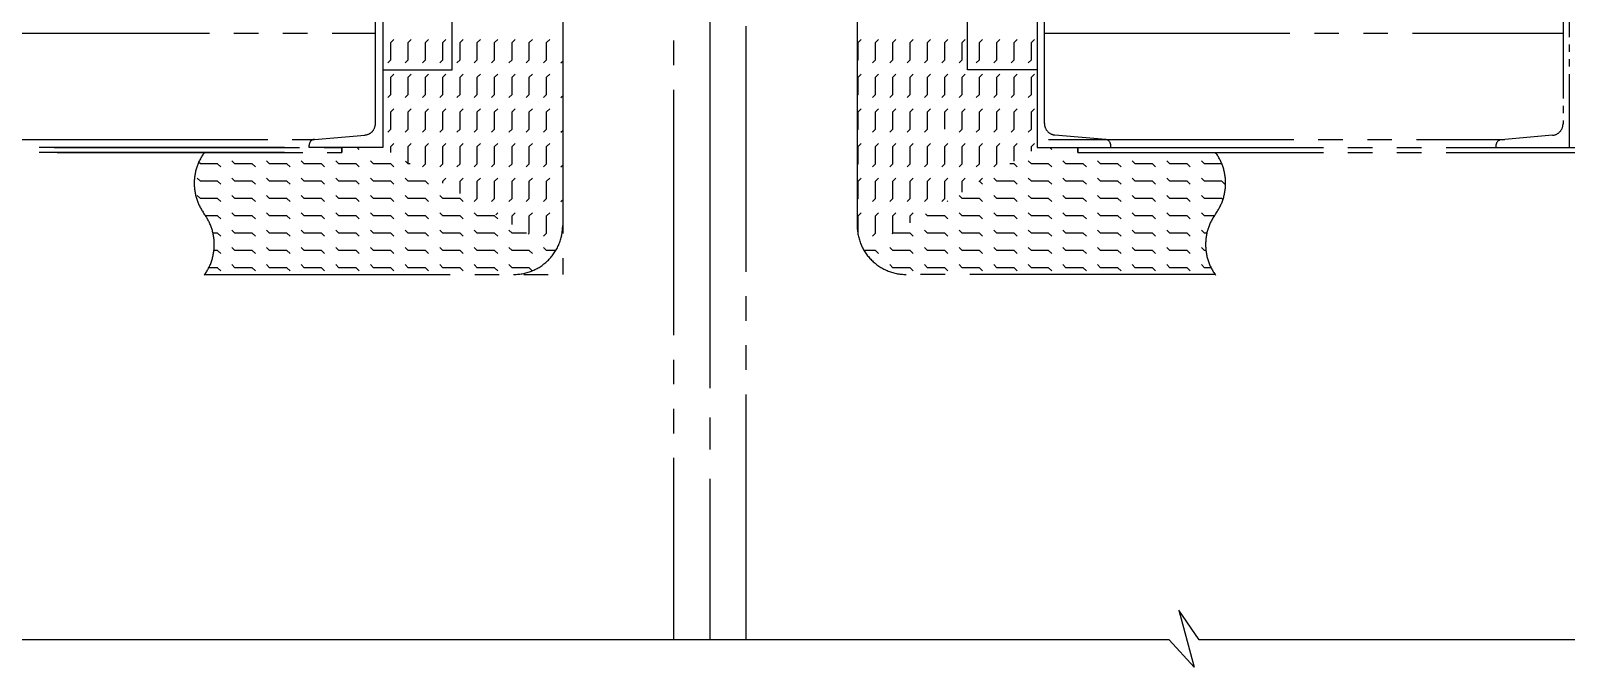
# Model space of a CAD drawing. Header units: millimetres. Extents: x 0 to 232280, y -26939 to 23794.
# Drawn here: x 185881 to 187758, y 14516 to 15294 of the extents above; entities that cross this region are included whole.
import ezdxf

# ---------------------------------------------------------------- set-up
doc = ezdxf.new("R2010")
doc.units = ezdxf.units.MM
doc.header["$LTSCALE"] = 30
doc.linetypes.add('JNK-CENTER', pattern=[34, 30, -1.5, 1, -1.5])
doc.linetypes.add('JNK-PHANTOM', pattern=[15, 10, -1, 1, -1, 1, -1])
for name, color, linetype in [('CEN-R', 1, 'JNK-CENTER'), ('Dim-W', 7, 'Continuous'), ('PHA-M', 6, 'JNK-PHANTOM')]:
    doc.layers.add(name, color=color, linetype=linetype)

# ---------------------------------------------------------------- blocks, each defined once
blk = doc.blocks.new('A$C50A46166')
at = {"layer": 'CEN-R'}
for p in [(7056, 1335.3), (7056, 1326)]:
    blk.add_line(p, (7056, -901.6), dxfattribs=at)
at = {"layer": 'Dim-W', "ltscale": 0.5}
blk.add_lwpolyline([(9932.3, -901.6), (7654.3, -901.6), (7629.1, -865.5), (7647.9, -935.1), (7617.4, -901.6), (2684.4, -901.6), (2659.2, -865.5), (2678, -935.1), (2647.5, -901.6), (-416.5, -901.6)], dxfattribs=at)
at = {"layer": 'PHA-M'}
for p, q in [((7011.6, 220.8), (7011.6, -901.6)), ((7100.5, -901.6), (7100.5, 220.8)), ((6656, -50), (6656, -300)), ((7456, -50), (7456, -300)), ((6647, -270.6), (6647, -79.4)), ((7465, -270.6), (7465, -79.4)), ((6876, -105), (6876, -455)), ((7236, -105), (7236, -395)), ((5244, -160), (6647, -160)), ((6665.8, -171.6), (6669.6, -167.9)), ((6687, -171.6), (6690.7, -167.9)), ((6708.1, -171.6), (6711.9, -167.9)), ((6729.3, -171.6), (6733.1, -167.9)), ((6750.5, -171.6), (6754.2, -167.9)), ((6771.6, -171.6), (6775.4, -167.9)), ((6792.8, -171.6), (6796.6, -167.9)), ((6814, -171.6), (6817.7, -167.9)), ((6835.1, -171.6), (6838.9, -167.9)), ((6856.3, -171.6), (6860.1, -167.9)), ((7237.3, -171.6), (7241.1, -167.9)), ((7258.5, -171.6), (7262.2, -167.9)), ((7279.6, -171.6), (7283.4, -167.9)), ((7300.8, -171.6), (7304.6, -167.9)), ((7322, -171.6), (7325.7, -167.9)), ((7343.1, -171.6), (7346.9, -167.9)), ((7364.3, -171.6), (7368.1, -167.9)), ((7385.5, -171.6), (7389.2, -167.9)), ((7406.6, -171.6), (7410.4, -167.9)), ((7427.8, -171.6), (7431.6, -167.9)), ((7449, -171.6), (7452.7, -167.9)), ((7465, -160), (8099, -160)), ((6665.8, -192.8), (6665.8, -171.6)), ((6687, -192.8), (6687, -171.6)), ((6708.1, -192.8), (6708.1, -171.6)), ((6729.3, -192.8), (6729.3, -171.6)), ((6750.5, -192.8), (6750.5, -171.6)), ((6771.6, -192.8), (6771.6, -171.6)), ((6792.8, -192.8), (6792.8, -171.6)), ((6814, -192.8), (6814, -171.6)), ((6835.1, -192.8), (6835.1, -171.6)), ((6856.3, -192.8), (6856.3, -171.6)), ((7237.3, -192.8), (7237.3, -171.6)), ((7258.5, -192.8), (7258.5, -171.6)), ((7279.6, -192.8), (7279.6, -171.6)), ((7300.8, -192.8), (7300.8, -171.6)), ((7322, -192.8), (7322, -171.6)), ((7343.1, -192.8), (7343.1, -171.6)), ((7364.3, -192.8), (7364.3, -171.6)), ((7385.5, -192.8), (7385.5, -171.6)), ((7406.6, -192.8), (7406.6, -171.6)), ((7427.8, -192.8), (7427.8, -171.6)), ((7449, -192.8), (7449, -171.6)), ((6662.1, -196.5), (6665.8, -192.8)), ((6683.2, -196.5), (6687, -192.8)), ((6704.4, -196.5), (6708.1, -192.8)), ((6725.6, -196.5), (6729.3, -192.8)), ((6746.7, -196.5), (6750.5, -192.8)), ((6767.9, -196.5), (6771.6, -192.8)), ((6789.1, -196.5), (6792.8, -192.8)), ((6810.2, -196.5), (6814, -192.8)), ((6831.4, -196.5), (6835.1, -192.8)), ((6852.6, -196.5), (6856.3, -192.8)), ((6873.7, -196.5), (6876, -194.3)), ((7236, -194.1), (7237.3, -192.8)), ((7254.7, -196.5), (7258.5, -192.8)), ((7275.9, -196.5), (7279.6, -192.8)), ((7297.1, -196.5), (7300.8, -192.8)), ((7318.2, -196.5), (7322, -192.8)), ((7339.4, -196.5), (7343.1, -192.8)), ((7360.6, -196.5), (7364.3, -192.8)), ((7381.7, -196.5), (7385.5, -192.8)), ((7402.9, -196.5), (7406.6, -192.8)), ((7424.1, -196.5), (7427.8, -192.8)), ((7445.2, -196.5), (7449, -192.8)), ((6665.8, -213.9), (6669.6, -210.2)), ((6665.8, -235.1), (6665.8, -213.9)), ((6687, -213.9), (6690.7, -210.2)), ((6687, -235.1), (6687, -213.9)), ((6708.1, -213.9), (6711.9, -210.2)), ((6708.1, -235.1), (6708.1, -213.9)), ((6729.3, -213.9), (6733.1, -210.2)), ((6729.3, -235.1), (6729.3, -213.9)), ((6750.5, -213.9), (6754.2, -210.2)), ((6750.5, -235.1), (6750.5, -213.9)), ((6771.6, -213.9), (6775.4, -210.2)), ((6771.6, -235.1), (6771.6, -213.9)), ((6792.8, -213.9), (6796.6, -210.2)), ((6792.8, -235.1), (6792.8, -213.9)), ((6814, -213.9), (6817.7, -210.2)), ((6814, -235.1), (6814, -213.9)), ((6835.1, -213.9), (6838.9, -210.2)), ((6835.1, -235.1), (6835.1, -213.9)), ((6856.3, -213.9), (6860.1, -210.2)), ((6856.3, -235.1), (6856.3, -213.9)), ((7237.3, -213.9), (7241.1, -210.2)), ((7237.3, -235.1), (7237.3, -213.9)), ((7258.5, -213.9), (7262.2, -210.2)), ((7258.5, -235.1), (7258.5, -213.9)), ((7279.6, -213.9), (7283.4, -210.2)), ((7279.6, -235.1), (7279.6, -213.9)), ((7300.8, -213.9), (7304.6, -210.2)), ((7300.8, -235.1), (7300.8, -213.9)), ((7322, -213.9), (7325.7, -210.2)), ((7322, -235.1), (7322, -213.9)), ((7343.1, -213.9), (7346.9, -210.2)), ((7343.1, -235.1), (7343.1, -213.9)), ((7364.3, -213.9), (7368.1, -210.2)), ((7364.3, -235.1), (7364.3, -213.9)), ((7385.5, -213.9), (7389.2, -210.2)), ((7385.5, -235.1), (7385.5, -213.9)), ((7406.6, -213.9), (7410.4, -210.2)), ((7406.6, -235.1), (7406.6, -213.9)), ((7427.8, -213.9), (7431.6, -210.2)), ((7427.8, -235.1), (7427.8, -213.9)), ((7449, -213.9), (7452.7, -210.2)), ((7449, -235.1), (7449, -213.9)), ((6662.1, -238.9), (6665.8, -235.1)), ((6683.2, -238.9), (6687, -235.1)), ((6704.4, -238.9), (6708.1, -235.1)), ((6725.6, -238.9), (6729.3, -235.1)), ((6746.7, -238.9), (6750.5, -235.1)), ((6767.9, -238.9), (6771.6, -235.1)), ((6789.1, -238.9), (6792.8, -235.1)), ((6810.2, -238.9), (6814, -235.1)), ((6831.4, -238.9), (6835.1, -235.1)), ((6852.6, -238.9), (6856.3, -235.1)), ((6873.7, -238.9), (6876, -236.6)), ((7236, -236.4), (7237.3, -235.1)), ((7254.7, -238.9), (7258.5, -235.1)), ((7275.9, -238.9), (7279.6, -235.1)), ((7297.1, -238.9), (7300.8, -235.1)), ((7318.2, -238.9), (7322, -235.1)), ((7339.4, -238.9), (7343.1, -235.1)), ((7360.6, -238.9), (7364.3, -235.1)), ((7381.7, -238.9), (7385.5, -235.1)), ((7402.9, -238.9), (7406.6, -235.1)), ((7424.1, -238.9), (7427.8, -235.1)), ((7445.2, -238.9), (7449, -235.1)), ((6665.8, -256.3), (6669.6, -252.5)), ((6665.8, -277.4), (6665.8, -256.3)), ((6687, -256.3), (6690.7, -252.5)), ((6687, -277.4), (6687, -256.3)), ((6708.1, -256.3), (6711.9, -252.5)), ((6708.1, -277.4), (6708.1, -256.3)), ((6729.3, -256.3), (6733.1, -252.5)), ((6729.3, -277.4), (6729.3, -256.3)), ((6750.5, -256.3), (6754.2, -252.5)), ((6750.5, -277.4), (6750.5, -256.3)), ((6771.6, -256.3), (6775.4, -252.5)), ((6771.6, -277.4), (6771.6, -256.3)), ((6792.8, -256.3), (6796.6, -252.5)), ((6792.8, -277.4), (6792.8, -256.3)), ((6814, -256.3), (6817.7, -252.5)), ((6814, -277.4), (6814, -256.3)), ((6835.1, -256.3), (6838.9, -252.5)), ((6835.1, -277.4), (6835.1, -256.3)), ((6856.3, -256.3), (6860.1, -252.5)), ((6856.3, -277.4), (6856.3, -256.3)), ((7237.3, -256.3), (7241.1, -252.5)), ((7237.3, -277.4), (7237.3, -256.3)), ((7258.5, -256.3), (7262.2, -252.5)), ((7258.5, -277.4), (7258.5, -256.3)), ((7279.6, -256.3), (7283.4, -252.5)), ((7279.6, -277.4), (7279.6, -256.3)), ((7300.8, -256.3), (7304.6, -252.5)), ((7300.8, -277.4), (7300.8, -256.3)), ((7322, -256.3), (7325.7, -252.5)), ((7322, -277.4), (7322, -256.3)), ((7343.1, -256.3), (7346.9, -252.5)), ((7343.1, -277.4), (7343.1, -256.3)), ((7364.3, -256.3), (7368.1, -252.5)), ((7364.3, -277.4), (7364.3, -256.3)), ((7385.5, -256.3), (7389.2, -252.5)), ((7385.5, -277.4), (7385.5, -256.3)), ((7406.6, -256.3), (7410.4, -252.5)), ((7406.6, -277.4), (7406.6, -256.3)), ((7427.8, -256.3), (7431.6, -252.5)), ((7427.8, -277.4), (7427.8, -256.3)), ((7449, -256.3), (7452.7, -252.5)), ((7449, -277.4), (7449, -256.3)), ((6662.1, -281.2), (6665.8, -277.4)), ((6683.2, -281.2), (6687, -277.4)), ((6704.4, -281.2), (6708.1, -277.4)), ((6725.6, -281.2), (6729.3, -277.4)), ((6746.7, -281.2), (6750.5, -277.4)), ((6767.9, -281.2), (6771.6, -277.4)), ((6789.1, -281.2), (6792.8, -277.4)), ((6810.2, -281.2), (6814, -277.4)), ((6831.4, -281.2), (6835.1, -277.4)), ((6852.6, -281.2), (6856.3, -277.4)), ((6873.7, -281.2), (6876, -278.9)), ((7236, -278.8), (7237.3, -277.4)), ((7254.7, -281.2), (7258.5, -277.4)), ((7275.9, -281.2), (7279.6, -277.4)), ((7297.1, -281.2), (7300.8, -277.4)), ((7318.2, -281.2), (7322, -277.4)), ((7360.6, -281.2), (7364.3, -277.4)), ((7381.7, -281.2), (7385.5, -277.4)), ((7402.9, -281.2), (7406.6, -277.4)), ((7424.1, -281.2), (7427.8, -277.4)), ((7445.2, -281.2), (7449, -277.4)), ((6536, -300), (3096, -300)), ((5315.3, -290), (6572.2, -290)), ((6254.2, -300), (6606, -300)), ((6566, -300), (6566, -297)), ((6656, -300), (6566, -300)), ((6572.4, -290), (6634.2, -284.6)), ((6606, -306), (6606, -300)), ((6627.2, -302.4), (6624.9, -300)), ((6665.8, -298.6), (6669.6, -294.9)), ((6665.8, -305.8), (6665.8, -298.6)), ((6687, -298.6), (6690.7, -294.9)), ((6687, -318.4), (6687, -298.6)), ((6708.1, -298.6), (6711.9, -294.9)), ((6708.1, -319.8), (6708.1, -298.6)), ((6729.3, -298.6), (6733.1, -294.9)), ((6729.3, -319.8), (6729.3, -298.6)), ((6750.5, -298.6), (6754.2, -294.9)), ((6750.5, -319.8), (6750.5, -298.6)), ((6771.6, -298.6), (6775.4, -294.9)), ((6771.6, -319.8), (6771.6, -298.6)), ((6792.8, -298.6), (6796.6, -294.9)), ((6792.8, -319.8), (6792.8, -298.6)), ((6814, -298.6), (6817.7, -294.9)), ((6814, -319.8), (6814, -298.6)), ((6835.1, -298.6), (6838.9, -294.9)), ((6835.1, -319.8), (6835.1, -298.6)), ((6856.3, -298.6), (6860.1, -294.9)), ((6856.3, -319.8), (6856.3, -298.6)), ((7237.3, -298.6), (7241.1, -294.9)), ((7237.3, -319.8), (7237.3, -298.6)), ((7258.5, -298.6), (7262.2, -294.9)), ((7258.5, -319.8), (7258.5, -298.6)), ((7279.6, -298.6), (7283.4, -294.9)), ((7279.6, -319.8), (7279.6, -298.6)), ((7300.8, -298.6), (7304.6, -294.9)), ((7300.8, -319.8), (7300.8, -298.6)), ((7322, -298.6), (7325.7, -294.9)), ((7322, -319.8), (7322, -298.6)), ((7343.1, -298.6), (7346.9, -294.9)), ((7343.1, -319.8), (7343.1, -298.6)), ((7364.3, -298.6), (7368.1, -294.9)), ((7364.3, -319.8), (7364.3, -298.6)), ((7385.5, -298.6), (7389.2, -294.9)), ((7385.5, -319.8), (7385.5, -298.6)), ((7406.6, -298.6), (7410.4, -294.9)), ((7406.6, -319.8), (7406.6, -298.6)), ((7427.8, -298.6), (7431.6, -294.9)), ((7427.8, -316.7), (7427.8, -298.6)), ((7449, -298.6), (7452.7, -294.9)), ((7449, -304.2), (7449, -298.6)), ((7456, -300), (7546, -300)), ((7469.8, -290), (8027.7, -290)), ((7473.9, -302.4), (7471.5, -300)), ((7539.6, -290), (7477.8, -284.6)), ((7506, -300), (9662, -300)), ((7506, -306), (7506, -300)), ((7546, -300), (7546, -297)), ((6536, -306), (3096, -306)), ((6258.1, -306), (6606, -306)), ((6433, -319.8), (6430.9, -317.7)), ((6475.3, -319.8), (6471.6, -316)), ((6517.6, -319.8), (6513.9, -316)), ((6560, -319.8), (6556.2, -316)), ((6602.3, -319.8), (6598.6, -316)), ((6644.6, -319.8), (6640.9, -316)), ((6687, -319.8), (6683.6, -316.4)), ((7449, -319.8), (7445.2, -316)), ((7491.3, -319.8), (7487.6, -316)), ((7506, -306), (9662, -306)), ((7533.6, -319.8), (7529.9, -316)), ((7576, -319.8), (7572.2, -316)), ((7618.3, -319.8), (7614.6, -316)), ((7660.6, -319.8), (7656.9, -316)), ((6433, -340.9), (6429.2, -337.2)), ((6454.1, -319.8), (6433, -319.8)), ((6457.9, -323.5), (6454.1, -319.8)), ((6475.3, -340.9), (6471.6, -337.2)), ((6496.5, -319.8), (6475.3, -319.8)), ((6500.2, -323.5), (6496.5, -319.8)), ((6517.6, -340.9), (6513.9, -337.2)), ((6538.8, -319.8), (6517.6, -319.8)), ((6542.6, -323.5), (6538.8, -319.8)), ((6560, -340.9), (6556.2, -337.2)), ((6581.1, -319.8), (6560, -319.8)), ((6584.9, -323.5), (6581.1, -319.8)), ((6602.3, -340.9), (6598.6, -337.2)), ((6623.5, -319.8), (6602.3, -319.8)), ((6627.2, -323.5), (6623.5, -319.8)), ((6644.6, -340.9), (6640.9, -337.2)), ((6665.8, -319.8), (6644.6, -319.8)), ((6669.6, -323.5), (6665.8, -319.8)), ((6687, -340.9), (6683.2, -337.2)), ((6689.3, -319.8), (6687, -319.8)), ((6704.4, -323.5), (6708.1, -319.8)), ((6725.6, -323.5), (6729.3, -319.8)), ((6729.3, -340.9), (6733.1, -337.2)), ((6746.7, -323.5), (6750.5, -319.8)), ((6750.5, -340.9), (6754.2, -337.2)), ((6767.9, -323.5), (6771.6, -319.8)), ((6771.6, -340.9), (6775.4, -337.2)), ((6789.1, -323.5), (6792.8, -319.8)), ((6792.8, -340.9), (6796.6, -337.2)), ((6810.2, -323.5), (6814, -319.8)), ((6814, -340.9), (6817.7, -337.2)), ((6831.4, -323.5), (6835.1, -319.8)), ((6835.1, -340.9), (6838.9, -337.2)), ((6852.6, -323.5), (6856.3, -319.8)), ((6856.3, -340.9), (6860.1, -337.2)), ((6873.7, -323.5), (6876, -321.3)), ((7236, -321.1), (7237.3, -319.8)), ((7237.3, -340.9), (7241.1, -337.2)), ((7254.7, -323.5), (7258.5, -319.8)), ((7258.5, -340.9), (7262.2, -337.2)), ((7275.9, -323.5), (7279.6, -319.8)), ((7279.6, -340.9), (7283.4, -337.2)), ((7297.1, -323.5), (7300.8, -319.8)), ((7300.8, -340.9), (7304.6, -337.2)), ((7318.2, -323.5), (7322, -319.8)), ((7322, -340.9), (7325.7, -337.2)), ((7339.4, -323.5), (7343.1, -319.8)), ((7343.1, -340.9), (7346.9, -337.2)), ((7360.6, -323.5), (7364.3, -319.8)), ((7364.3, -340.9), (7368.1, -337.2)), ((7381.7, -323.5), (7385.5, -319.8)), ((7385.5, -340.9), (7389.2, -337.2)), ((7402.9, -323.5), (7406.6, -319.8)), ((7406.6, -340.9), (7402.9, -337.2)), ((7427.8, -319.8), (7422.7, -319.8)), ((7431.6, -323.5), (7427.8, -319.8)), ((7449, -340.9), (7445.2, -337.2)), ((7470.1, -319.8), (7449, -319.8)), ((7473.9, -323.5), (7470.1, -319.8)), ((7491.3, -340.9), (7487.6, -337.2)), ((7512.5, -319.8), (7491.3, -319.8)), ((7516.2, -323.5), (7512.5, -319.8)), ((7533.6, -340.9), (7529.9, -337.2)), ((7554.8, -319.8), (7533.6, -319.8)), ((7558.6, -323.5), (7554.8, -319.8)), ((7576, -340.9), (7572.2, -337.2)), ((7597.1, -319.8), (7576, -319.8)), ((7600.9, -323.5), (7597.1, -319.8)), ((7618.3, -340.9), (7614.6, -337.2)), ((7639.5, -319.8), (7618.3, -319.8)), ((7643.2, -323.5), (7639.5, -319.8)), ((7660.6, -340.9), (7656.9, -337.2)), ((7681.8, -319.8), (7660.6, -319.8)), ((7682, -320), (7681.8, -319.8)), ((6454.1, -340.9), (6433, -340.9)), ((6457.9, -344.7), (6454.1, -340.9)), ((6496.5, -340.9), (6475.3, -340.9)), ((6500.2, -344.7), (6496.5, -340.9)), ((6538.8, -340.9), (6517.6, -340.9)), ((6542.6, -344.7), (6538.8, -340.9)), ((6581.1, -340.9), (6560, -340.9)), ((6584.9, -344.7), (6581.1, -340.9)), ((6623.5, -340.9), (6602.3, -340.9)), ((6627.2, -344.7), (6623.5, -340.9)), ((6665.8, -340.9), (6644.6, -340.9)), ((6669.6, -344.7), (6665.8, -340.9)), ((6708.1, -340.9), (6687, -340.9)), ((6711.9, -344.7), (6708.1, -340.9)), ((6729.3, -343.5), (6729.3, -340.9)), ((6750.5, -356.1), (6750.5, -340.9)), ((6771.6, -362.1), (6771.6, -340.9)), ((6792.8, -362.1), (6792.8, -340.9)), ((6814, -362.1), (6814, -340.9)), ((6835.1, -362.1), (6835.1, -340.9)), ((6856.3, -362.1), (6856.3, -340.9)), ((7237.3, -362.1), (7237.3, -340.9)), ((7258.5, -362.1), (7258.5, -340.9)), ((7279.6, -362.1), (7279.6, -340.9)), ((7300.8, -362.1), (7300.8, -340.9)), ((7322, -362.1), (7322, -340.9)), ((7343.1, -362.1), (7343.1, -340.9)), ((7364.3, -354.4), (7364.3, -340.9)), ((7385.5, -341.9), (7385.5, -340.9)), ((7389.2, -344.7), (7386.1, -341.5)), ((7427.8, -340.9), (7406.6, -340.9)), ((7431.6, -344.7), (7427.8, -340.9)), ((7470.1, -340.9), (7449, -340.9)), ((7473.9, -344.7), (7470.1, -340.9)), ((7512.5, -340.9), (7491.3, -340.9)), ((7516.2, -344.7), (7512.5, -340.9)), ((7554.8, -340.9), (7533.6, -340.9)), ((7558.6, -344.7), (7554.8, -340.9)), ((7597.1, -340.9), (7576, -340.9)), ((7600.9, -344.7), (7597.1, -340.9)), ((7639.5, -340.9), (7618.3, -340.9)), ((7643.2, -344.7), (7639.5, -340.9)), ((7681.8, -340.9), (7660.6, -340.9)), ((7685.6, -344.7), (7681.8, -340.9)), ((6433, -362.1), (6429.2, -358.4)), ((6454.1, -362.1), (6433, -362.1)), ((6457.9, -365.9), (6454.1, -362.1)), ((6475.3, -362.1), (6471.6, -358.4)), ((6496.5, -362.1), (6475.3, -362.1)), ((6500.2, -365.9), (6496.5, -362.1)), ((6517.6, -362.1), (6513.9, -358.4)), ((6538.8, -362.1), (6517.6, -362.1)), ((6542.6, -365.9), (6538.8, -362.1)), ((6560, -362.1), (6556.2, -358.4)), ((6581.1, -362.1), (6560, -362.1)), ((6584.9, -365.9), (6581.1, -362.1)), ((6602.3, -362.1), (6598.6, -358.4)), ((6623.5, -362.1), (6602.3, -362.1)), ((6627.2, -365.9), (6623.5, -362.1)), ((6644.6, -362.1), (6640.9, -358.4)), ((6665.8, -362.1), (6644.6, -362.1)), ((6669.6, -365.9), (6665.8, -362.1)), ((6687, -362.1), (6683.2, -358.4)), ((6708.1, -362.1), (6687, -362.1)), ((6711.9, -365.9), (6708.1, -362.1)), ((6729.3, -362.1), (6725.6, -358.4)), ((6750.5, -362.1), (6729.3, -362.1)), ((6754.2, -365.9), (6750.5, -362.1)), ((6767.9, -365.9), (6771.6, -362.1)), ((6789.1, -365.9), (6792.8, -362.1)), ((6810.2, -365.9), (6814, -362.1)), ((6831.4, -365.9), (6835.1, -362.1)), ((6852.6, -365.9), (6856.3, -362.1)), ((6873.7, -365.9), (6876, -363.6)), ((7236, -363.4), (7237.3, -362.1)), ((7254.7, -365.9), (7258.5, -362.1)), ((7275.9, -365.9), (7279.6, -362.1)), ((7297.1, -365.9), (7300.8, -362.1)), ((7318.2, -365.9), (7322, -362.1)), ((7339.4, -365.9), (7343.1, -362.1)), ((7346.9, -365.9), (7346.2, -365.2)), ((7364.3, -362.1), (7360.6, -358.4)), ((7385.5, -362.1), (7364.3, -362.1)), ((7389.2, -365.9), (7385.5, -362.1)), ((7406.6, -362.1), (7402.9, -358.4)), ((7427.8, -362.1), (7406.6, -362.1)), ((7431.6, -365.9), (7427.8, -362.1)), ((7449, -362.1), (7445.2, -358.4)), ((7470.1, -362.1), (7449, -362.1)), ((7473.9, -365.9), (7470.1, -362.1)), ((7491.3, -362.1), (7487.6, -358.4)), ((7512.5, -362.1), (7491.3, -362.1)), ((7516.2, -365.9), (7512.5, -362.1)), ((7533.6, -362.1), (7529.9, -358.4)), ((7554.8, -362.1), (7533.6, -362.1)), ((7558.6, -365.9), (7554.8, -362.1)), ((7576, -362.1), (7572.2, -358.4)), ((7597.1, -362.1), (7576, -362.1)), ((7600.9, -365.9), (7597.1, -362.1)), ((7618.3, -362.1), (7614.6, -358.4)), ((7639.5, -362.1), (7618.3, -362.1)), ((7643.2, -365.9), (7639.5, -362.1)), ((7660.6, -362.1), (7656.9, -358.4)), ((7681.8, -362.1), (7660.6, -362.1)), ((7683.3, -363.6), (7681.8, -362.1)), ((6454.1, -383.3), (6439.3, -383.3)), ((6457.9, -387), (6454.1, -383.3)), ((6475.3, -383.3), (6471.6, -379.5)), ((6496.5, -383.3), (6475.3, -383.3)), ((6500.2, -387), (6496.5, -383.3)), ((6517.6, -383.3), (6513.9, -379.5)), ((6538.8, -383.3), (6517.6, -383.3)), ((6542.6, -387), (6538.8, -383.3)), ((6560, -383.3), (6556.2, -379.5)), ((6581.1, -383.3), (6560, -383.3)), ((6584.9, -387), (6581.1, -383.3)), ((6602.3, -383.3), (6598.6, -379.5)), ((6623.5, -383.3), (6602.3, -383.3)), ((6627.2, -387), (6623.5, -383.3)), ((6644.6, -383.3), (6640.9, -379.5)), ((6665.8, -383.3), (6644.6, -383.3)), ((6669.6, -387), (6665.8, -383.3)), ((6687, -383.3), (6683.2, -379.5)), ((6708.1, -383.3), (6687, -383.3)), ((6711.9, -387), (6708.1, -383.3)), ((6729.3, -383.3), (6725.6, -379.5)), ((6750.5, -383.3), (6729.3, -383.3)), ((6754.2, -387), (6750.5, -383.3)), ((6771.6, -383.3), (6767.9, -379.5)), ((6792.8, -383.3), (6771.6, -383.3)), ((6796.6, -387), (6792.8, -383.3)), ((6794.1, -382), (6796.6, -379.5)), ((6814, -383.3), (6817.7, -379.5)), ((6814, -393.8), (6814, -383.3)), ((6835.1, -383.3), (6838.9, -379.5)), ((6835.1, -404.4), (6835.1, -383.3)), ((6856.3, -383.3), (6860.1, -379.5)), ((6856.3, -404.4), (6856.3, -383.3)), ((7237.3, -383.3), (7241.1, -379.5)), ((7237.3, -404.4), (7237.3, -383.3)), ((7258.5, -383.3), (7262.2, -379.5)), ((7258.5, -404.4), (7258.5, -383.3)), ((7279.6, -383.3), (7283.4, -379.5)), ((7279.6, -404.4), (7279.6, -383.3)), ((7300.8, -383.3), (7304.6, -379.5)), ((7300.8, -392.1), (7300.8, -383.3)), ((7322, -383.3), (7319.7, -381)), ((7343.1, -383.3), (7322, -383.3)), ((7346.9, -387), (7343.1, -383.3)), ((7364.3, -383.3), (7360.6, -379.5)), ((7385.5, -383.3), (7364.3, -383.3)), ((7389.2, -387), (7385.5, -383.3)), ((7406.6, -383.3), (7402.9, -379.5)), ((7427.8, -383.3), (7406.6, -383.3)), ((7431.6, -387), (7427.8, -383.3)), ((7449, -383.3), (7445.2, -379.5)), ((7470.1, -383.3), (7449, -383.3)), ((7473.9, -387), (7470.1, -383.3)), ((7491.3, -383.3), (7487.6, -379.5)), ((7512.5, -383.3), (7491.3, -383.3)), ((7516.2, -387), (7512.5, -383.3)), ((7533.6, -383.3), (7529.9, -379.5)), ((7554.8, -383.3), (7533.6, -383.3)), ((7558.6, -387), (7554.8, -383.3)), ((7576, -383.3), (7572.2, -379.5)), ((7597.1, -383.3), (7576, -383.3)), ((7600.9, -387), (7597.1, -383.3)), ((7618.3, -383.3), (7614.6, -379.5)), ((7639.5, -383.3), (7618.3, -383.3)), ((7643.2, -387), (7639.5, -383.3)), ((7660.6, -383.3), (7656.9, -379.5)), ((7672.7, -383.3), (7660.6, -383.3)), ((6454.1, -404.4), (6448.4, -404.4)), ((6457.9, -408.2), (6454.1, -404.4)), ((6475.3, -404.4), (6471.6, -400.7)), ((6496.5, -404.4), (6475.3, -404.4)), ((6500.2, -408.2), (6496.5, -404.4)), ((6517.6, -404.4), (6513.9, -400.7)), ((6538.8, -404.4), (6517.6, -404.4)), ((6542.6, -408.2), (6538.8, -404.4)), ((6560, -404.4), (6556.2, -400.7)), ((6581.1, -404.4), (6560, -404.4)), ((6584.9, -408.2), (6581.1, -404.4)), ((6602.3, -404.4), (6598.6, -400.7)), ((6623.5, -404.4), (6602.3, -404.4)), ((6627.2, -408.2), (6623.5, -404.4)), ((6644.6, -404.4), (6640.9, -400.7)), ((6665.8, -404.4), (6644.6, -404.4)), ((6669.6, -408.2), (6665.8, -404.4)), ((6687, -404.4), (6683.2, -400.7)), ((6708.1, -404.4), (6687, -404.4)), ((6711.9, -408.2), (6708.1, -404.4)), ((6729.3, -404.4), (6725.6, -400.7)), ((6750.5, -404.4), (6729.3, -404.4)), ((6754.2, -408.2), (6750.5, -404.4)), ((6771.6, -404.4), (6767.9, -400.7)), ((6792.8, -404.4), (6771.6, -404.4)), ((6796.6, -408.2), (6792.8, -404.4)), ((6814, -404.4), (6810.2, -400.7)), ((6831.9, -404.4), (6814, -404.4)), ((6833.9, -405.7), (6835.1, -404.4)), ((6852.6, -408.2), (6856.3, -404.4)), ((6873.7, -408.2), (6874.8, -407.2)), ((7236.8, -404.9), (7237.3, -404.4)), ((7254.7, -408.2), (7258.5, -404.4)), ((7279, -405.1), (7279.6, -404.4)), ((7300.8, -404.4), (7280.1, -404.4)), ((7304.6, -408.2), (7300.8, -404.4)), ((7322, -404.4), (7318.2, -400.7)), ((7343.1, -404.4), (7322, -404.4)), ((7346.9, -408.2), (7343.1, -404.4)), ((7364.3, -404.4), (7360.6, -400.7)), ((7385.5, -404.4), (7364.3, -404.4)), ((7389.2, -408.2), (7385.5, -404.4)), ((7406.6, -404.4), (7402.9, -400.7)), ((7427.8, -404.4), (7406.6, -404.4)), ((7431.6, -408.2), (7427.8, -404.4)), ((7449, -404.4), (7445.2, -400.7)), ((7470.1, -404.4), (7449, -404.4)), ((7473.9, -408.2), (7470.1, -404.4)), ((7491.3, -404.4), (7487.6, -400.7)), ((7512.5, -404.4), (7491.3, -404.4)), ((7516.2, -408.2), (7512.5, -404.4)), ((7533.6, -404.4), (7529.9, -400.7)), ((7554.8, -404.4), (7533.6, -404.4)), ((7558.6, -408.2), (7554.8, -404.4)), ((7576, -404.4), (7572.2, -400.7)), ((7597.1, -404.4), (7576, -404.4)), ((7600.9, -408.2), (7597.1, -404.4)), ((7618.3, -404.4), (7614.6, -400.7)), ((7639.5, -404.4), (7618.3, -404.4)), ((7643.2, -408.2), (7639.5, -404.4)), ((7660.6, -404.4), (7656.9, -400.7)), ((7663.6, -404.4), (7660.6, -404.4)), ((6454.1, -425.6), (6449.6, -425.6)), ((6457.9, -429.4), (6454.1, -425.6)), ((6475.3, -425.6), (6471.6, -421.9)), ((6496.5, -425.6), (6475.3, -425.6)), ((6500.2, -429.4), (6496.5, -425.6)), ((6517.6, -425.6), (6513.9, -421.9)), ((6538.8, -425.6), (6517.6, -425.6)), ((6542.6, -429.4), (6538.8, -425.6)), ((6560, -425.6), (6556.2, -421.9)), ((6581.1, -425.6), (6560, -425.6)), ((6584.9, -429.4), (6581.1, -425.6)), ((6602.3, -425.6), (6598.6, -421.9)), ((6623.5, -425.6), (6602.3, -425.6)), ((6627.2, -429.4), (6623.5, -425.6)), ((6644.6, -425.6), (6640.9, -421.9)), ((6665.8, -425.6), (6644.6, -425.6)), ((6669.6, -429.4), (6665.8, -425.6)), ((6687, -425.6), (6683.2, -421.9)), ((6708.1, -425.6), (6687, -425.6)), ((6711.9, -429.4), (6708.1, -425.6)), ((6729.3, -425.6), (6725.6, -421.9)), ((6750.5, -425.6), (6729.3, -425.6)), ((6754.2, -429.4), (6750.5, -425.6)), ((6771.6, -425.6), (6767.9, -421.9)), ((6792.8, -425.6), (6771.6, -425.6)), ((6796.6, -429.4), (6792.8, -425.6)), ((6814, -425.6), (6810.2, -421.9)), ((6835.1, -425.6), (6814, -425.6)), ((6838.9, -429.4), (6835.1, -425.6)), ((6856.3, -425.6), (6852.6, -421.9)), ((6867.6, -425.6), (6856.3, -425.6)), ((7258.5, -425.6), (7244.4, -425.6)), ((7262.2, -429.4), (7258.5, -425.6)), ((7279.6, -425.6), (7275.9, -421.9)), ((7300.8, -425.6), (7279.6, -425.6)), ((7304.6, -429.4), (7300.8, -425.6)), ((7322, -425.6), (7318.2, -421.9)), ((7343.1, -425.6), (7322, -425.6)), ((7346.9, -429.4), (7343.1, -425.6)), ((7364.3, -425.6), (7360.6, -421.9)), ((7385.5, -425.6), (7364.3, -425.6)), ((7389.2, -429.4), (7385.5, -425.6)), ((7406.6, -425.6), (7402.9, -421.9)), ((7427.8, -425.6), (7406.6, -425.6)), ((7431.6, -429.4), (7427.8, -425.6)), ((7449, -425.6), (7445.2, -421.9)), ((7470.1, -425.6), (7449, -425.6)), ((7473.9, -429.4), (7470.1, -425.6)), ((7491.3, -425.6), (7487.6, -421.9)), ((7512.5, -425.6), (7491.3, -425.6)), ((7516.2, -429.4), (7512.5, -425.6)), ((7533.6, -425.6), (7529.9, -421.9)), ((7554.8, -425.6), (7533.6, -425.6)), ((7558.6, -429.4), (7554.8, -425.6)), ((7576, -425.6), (7572.2, -421.9)), ((7597.1, -425.6), (7576, -425.6)), ((7600.9, -429.4), (7597.1, -425.6)), ((7618.3, -425.6), (7614.6, -421.9)), ((7639.5, -425.6), (7618.3, -425.6)), ((7643.2, -429.4), (7639.5, -425.6)), ((7660.6, -425.6), (7656.9, -421.9)), ((7662.4, -425.6), (7660.6, -425.6)), ((6454.1, -446.8), (6443.3, -446.8)), ((6457.9, -450.5), (6454.1, -446.8)), ((6475.3, -446.8), (6471.6, -443)), ((6496.5, -446.8), (6475.3, -446.8)), ((6500.2, -450.5), (6496.5, -446.8)), ((6517.6, -446.8), (6513.9, -443)), ((6538.8, -446.8), (6517.6, -446.8)), ((6542.6, -450.5), (6538.8, -446.8)), ((6560, -446.8), (6556.2, -443)), ((6581.1, -446.8), (6560, -446.8)), ((6584.9, -450.5), (6581.1, -446.8)), ((6602.3, -446.8), (6598.6, -443)), ((6623.5, -446.8), (6602.3, -446.8)), ((6627.2, -450.5), (6623.5, -446.8)), ((6644.6, -446.8), (6640.9, -443)), ((6665.8, -446.8), (6644.6, -446.8)), ((6669.6, -450.5), (6665.8, -446.8)), ((6687, -446.8), (6683.2, -443)), ((6708.1, -446.8), (6687, -446.8)), ((6711.9, -450.5), (6708.1, -446.8)), ((6729.3, -446.8), (6725.6, -443)), ((6750.5, -446.8), (6729.3, -446.8)), ((6754.2, -450.5), (6750.5, -446.8)), ((6771.6, -446.8), (6767.9, -443)), ((6792.8, -446.8), (6771.6, -446.8)), ((6796.6, -450.5), (6792.8, -446.8)), ((6814, -446.8), (6810.2, -443)), ((6835.1, -446.8), (6814, -446.8)), ((6838.8, -450.5), (6835.1, -446.8)), ((7279.6, -446.8), (7275.9, -443)), ((7300.8, -446.8), (7279.6, -446.8)), ((7304.6, -450.5), (7300.8, -446.8)), ((7322, -446.8), (7318.2, -443)), ((7343.1, -446.8), (7322, -446.8)), ((7346.9, -450.5), (7343.1, -446.8)), ((7364.3, -446.8), (7360.6, -443)), ((7385.5, -446.8), (7364.3, -446.8)), ((7389.2, -450.5), (7385.5, -446.8)), ((7406.6, -446.8), (7402.9, -443)), ((7427.8, -446.8), (7406.6, -446.8)), ((7431.6, -450.5), (7427.8, -446.8)), ((7449, -446.8), (7445.2, -443)), ((7470.1, -446.8), (7449, -446.8)), ((7473.9, -450.5), (7470.1, -446.8)), ((7491.3, -446.8), (7487.6, -443)), ((7512.5, -446.8), (7491.3, -446.8)), ((7516.2, -450.5), (7512.5, -446.8)), ((7533.6, -446.8), (7529.9, -443)), ((7554.8, -446.8), (7533.6, -446.8)), ((7558.6, -450.5), (7554.8, -446.8)), ((7576, -446.8), (7572.2, -443)), ((7597.1, -446.8), (7576, -446.8)), ((7600.9, -450.5), (7597.1, -446.8)), ((7618.3, -446.8), (7614.6, -443)), ((7639.5, -446.8), (7618.3, -446.8)), ((7643.2, -450.5), (7639.5, -446.8)), ((7660.6, -446.8), (7656.9, -443)), ((7668.7, -446.8), (7660.6, -446.8)), ((6438.4, -455), (6876, -455)), ((7673.6, -455), (7296, -455))]:
    blk.add_line(p, q, dxfattribs=at)
at = {"layer": 'PHA-M', "ltscale": 0.3}
for p, q in [((6606, -300), (6606, -306)), ((6606, -300), (6606, -306)), ((7506, -300), (7506, -306)), ((7506, -300), (7506, -306))]:
    blk.add_line(p, q, dxfattribs=at)
for points in [[(8086.2, -284.9), (8023.4, -290.4, 0.388879), (8017, -297.4), (8017, -300), (8107, -300), (8107, -150), (8107, 0), (8017, 0), (8017, -2.6, 0.388879), (8023.4, -9.6), (8086.2, -15.1, -0.388879), (8099, -29.1), (8099, -150), (8099, -270.9, -0.388879)], [(6656, -50), (6656, -300), (6566, -300), (6566, -297, -0.388879), (6572.4, -290), (6634.2, -284.6, 0.388879), (6647, -270.6), (6647, -79.4, 0.388879), (6634.2, -65.4), (6572.4, -60, -0.388879), (6566, -53), (6566, -50)]]:
    blk.add_lwpolyline(points, format="xyb", close=True, dxfattribs=at)
for points in [[(7465, -270.6), (7465, -79.4)], [(6656, -205), (6741, -205), (6741, -105)], [(7456, -205), (7371, -205), (7371, -105)]]:
    blk.add_lwpolyline(points, dxfattribs=at)
at = {"layer": 'PHA-M'}
for centre, radius, start, end in [((6633, -270.6), 14, 275, 0), ((7479, -270.6), 14, 180, 265), ((6573, -297), 7, 95, 180), ((7539, -297), 7, 0, 85), ((6488.9, -343.5), 63.4, 143.7461, 216.2539), ((7623.1, -343.5), 63.4, 323.7461, 36.2539), ((6386.6, -418.5), 63.4, 323.7461, 36.2539), ((7725.4, -418.5), 63.4, 143.7461, 216.2539), ((6816, -395), 60, 270, 0), ((7296, -395), 60, 180, 270)]:
    blk.add_arc(centre, radius, start, end, dxfattribs=at)

msp = doc.modelspace()

# ---------------------------------------------------------------- block references
at = {"layer": 'Dim-W', "ltscale": 0.5}
msp.add_blockref('A$C50A46166', (179655.27, 15451.12), dxfattribs=at)

doc.saveas('drawing.dxf')
